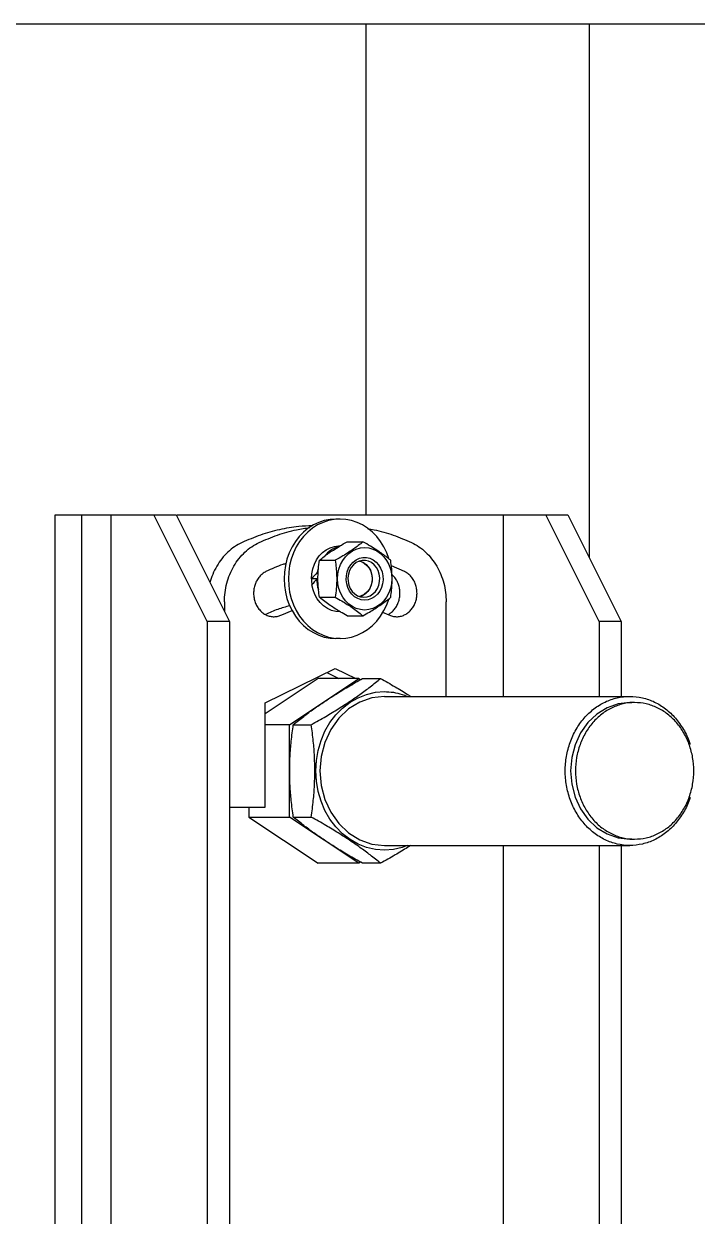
# Model space of a CAD drawing. Header units: millimetres. Extents: x 1293 to 41893, y 1011 to 26911.
# Drawn here: x 11765.2 to 11975.6, y 14721.3 to 15093.7 of the extents above; entities that cross this region are included whole.
import ezdxf

# ---------------------------------------------------------------- set-up
doc = ezdxf.new("R2010")
doc.units = ezdxf.units.MM
doc.header["$LTSCALE"] = 50
doc.layers.add('MAQUINAS', color=11, linetype='Continuous')

msp = doc.modelspace()

# ---------------------------------------------------------------- linework, layer by layer
at = {"layer": 'MAQUINAS', "linetype": 'Continuous', "lineweight": 25}
for p, q in [((11577.1914783, 15093.7092064), (11913.4165986, 15093.7092064)), ((11872.133565, 14940.3758731), (11872.133565, 15093.7092064)), ((11941.8587427, 15093.7092064), (11941.8587427, 14927.0307128)), ((11774.9526286, 14940.3758731), (11812.7823002, 14940.3758731)), ((11774.9526286, 14267.0425398), (11774.9526286, 14940.3758731)), ((11783.285962, 14267.0425398), (11783.285962, 14940.3758731)), ((11792.5207636, 14267.0425398), (11792.5207636, 14940.3758731)), ((11822.5207636, 14907.0425398), (11805.8540969, 14940.3758731)), ((11812.7823002, 14940.3758731), (11829.4489668, 14907.0425398)), ((11813.0156335, 14940.3758731), (11935.1861626, 14940.3758731)), ((11864.0201298, 14939.0425398), (11862.6867964, 14939.0425398)), ((11914.924626, 14940.3758731), (11914.924626, 14883.6592064)), ((11944.924626, 14907.0425398), (11928.2579594, 14940.3758731)), ((11935.1861626, 14940.3758731), (11951.8528293, 14907.0425398)), ((11866.2055472, 14931.9228785), (11871.1680457, 14931.9228785)), ((11857.5452932, 14926.1493758), (11862.5077916, 14926.1493758)), ((11857.1489431, 14923.5159781), (11856.8826863, 14922.300374)), ((11884.1766471, 14922.6215171), (11880.0342112, 14924.3743134)), ((11857.1113401, 14920.3758731), (11855.0596536, 14920.3758731)), ((11856.8826863, 14922.300374), (11857.1717285, 14922.300374)), ((11827.8791136, 14913.1505297), (11827.8791136, 14910.1822462)), ((11857.5452932, 14914.6023704), (11862.5077916, 14914.6023704)), ((11897.1611459, 14883.6592064), (11897.1611459, 14913.1505297)), ((11845.8265643, 14909.1207792), (11849.0856139, 14910.4997867)), ((11866.2055472, 14908.8288677), (11871.1680457, 14908.8288677)), ((11877.3056886, 14909.9281175), (11879.2136952, 14909.1207792)), ((11822.5207636, 14907.0425398), (11822.5207636, 14300.3758731)), ((11829.4489668, 14907.0425398), (11822.5207636, 14907.0425398)), ((11829.4489668, 14907.0425398), (11829.4489668, 14300.3758731)), ((11944.924626, 14907.0425398), (11944.924626, 14883.6592064)), ((11951.8528293, 14907.0425398), (11944.924626, 14907.0425398)), ((11951.8528293, 14907.0425398), (11951.8528293, 14883.6592064)), ((11864.0201298, 14901.7092064), (11862.6867964, 14901.7092064)), ((11840.5808195, 14881.6225111), (11862.5201298, 14892.3758731)), ((11857.1867964, 14889.2433866), (11840.5808195, 14878.1727353)), ((11848.202828, 14874.8096298), (11869.8534631, 14889.2433866)), ((11869.8534631, 14889.2433866), (11857.1867964, 14889.2433866)), ((11859.8534631, 14891.0688297), (11863.5777832, 14889.2433866)), ((11862.5201298, 14892.3758731), (11868.9111165, 14889.2433866)), ((11869.8534631, 14889.2433866), (11870.4027017, 14888.8772275)), ((11871.0420869, 14889.2433866), (11876.6648394, 14889.2433866)), ((11840.5808195, 14849.0425398), (11840.5808195, 14881.6225111)), ((11877.8534631, 14883.6592064), (11954.5201298, 14883.6592064)), ((11956.0382031, 14881.7092064), (11954.5201298, 14881.7092064)), ((11848.202828, 14874.8096298), (11840.5808195, 14874.8096298)), ((11848.202828, 14845.9421164), (11848.202828, 14874.8096298)), ((11849.3914518, 14874.8096298), (11855.0142043, 14874.8096298)), ((11829.4489668, 14849.0425398), (11840.5808195, 14849.0425398)), ((11835.5361613, 14849.0425398), (11835.5361613, 14845.9421164)), ((11835.5361613, 14845.9421164), (11857.1867964, 14831.5083597)), ((11835.5361613, 14845.9421164), (11848.202828, 14845.9421164)), ((11869.8534631, 14831.5083597), (11848.202828, 14845.9421164)), ((11849.3914518, 14845.9421164), (11855.0142043, 14845.9421164)), ((11877.8534631, 14837.0925398), (11954.5201298, 14837.0925398)), ((11914.924626, 14837.0925398), (11914.924626, 14627.0425398)), ((11944.924626, 14837.0925398), (11944.924626, 14627.0425398)), ((11951.8528293, 14837.0925398), (11951.8528293, 14627.0425398)), ((11954.5201298, 14839.0425398), (11956.0382031, 14839.0425398)), ((11869.8534631, 14831.5083597), (11857.1867964, 14831.5083597)), ((11870.4027017, 14831.8745187), (11869.8534631, 14831.5083597)), ((11876.6648394, 14831.5083597), (11871.0420869, 14831.5083597))]:
    msp.add_line(p, q, dxfattribs=at)
at = {"layer": 'MAQUINAS', "linetype": 'Continuous', "lineweight": 25, "flags": 128}
for points in [[(11862.6867964, 14939.0425398), (11860.8768003, 14938.9251677), (11859.0895658, 14938.5745275), (11857.3475687, 14937.9950286), (11855.6727154, 14937.1939587), (11854.0860683, 14936.1813915), (11852.6075803, 14934.9700608), (11851.2558443, 14933.5751997), (11850.0478592, 14932.0143494), (11848.998816, 14930.3071385), (11848.1219071, 14928.4750362), (11847.4281602, 14926.5410823), (11846.9262994, 14924.5295972), (11846.6226361, 14922.4658767), (11846.5209889, 14920.3758731), (11846.6226361, 14918.2858696), (11846.9262994, 14916.222149), (11847.4281602, 14914.210664), (11848.1219071, 14912.27671), (11848.998816, 14910.4446077), (11850.0478592, 14908.7373968), (11851.2558443, 14907.1765465), (11852.6075803, 14905.7816854), (11854.0860683, 14904.5703547), (11855.6727154, 14903.5577876), (11857.3475687, 14902.7567176), (11859.0895658, 14902.1772188), (11860.8768003, 14901.8265785), (11862.6867964, 14901.7092064)], [(11879.2148735, 14926.7480099), (11878.5850191, 14928.4750362), (11877.7081102, 14930.3071385), (11876.659067, 14932.0143494), (11875.4510819, 14933.5751997), (11874.0993459, 14934.9700608), (11872.6208579, 14936.1813915), (11871.0342108, 14937.1939587), (11869.3593575, 14937.9950286), (11867.6173604, 14938.5745275), (11865.8301259, 14938.9251677), (11864.0201298, 14939.0425398), (11862.2101336, 14938.9251677), (11860.4228992, 14938.5745275), (11858.680902, 14937.9950286), (11857.0060488, 14937.1939587), (11855.4194016, 14936.1813915), (11853.9409136, 14934.9700608), (11852.5891776, 14933.5751997), (11851.3811925, 14932.0143494), (11850.3321493, 14930.3071385), (11849.4552405, 14928.4750362), (11848.7614935, 14926.5410823), (11848.2596328, 14924.5295972), (11847.9559694, 14922.4658767), (11847.8543222, 14920.3758731), (11847.9559694, 14918.2858696), (11848.2596328, 14916.222149), (11848.7614935, 14914.210664), (11849.4552405, 14912.27671), (11850.3321493, 14910.4446077), (11851.3811925, 14908.7373968), (11852.5891776, 14907.1765465), (11853.9409136, 14905.7816854), (11855.4194016, 14904.5703547), (11857.0060488, 14903.5577876), (11858.680902, 14902.7567176), (11860.4228992, 14902.1772188), (11862.2101336, 14901.8265785), (11864.0201298, 14901.7092064)], [(11855.0596536, 14920.3758731), (11855.1629829, 14921.9426459), (11855.4705877, 14923.4732836), (11855.9753736, 14924.9324846), (11856.6656985, 14926.2865949), (11857.5256413, 14927.5043842), (11858.5353687, 14928.5577661), (11859.6715931, 14929.4224461), (11860.9081093, 14930.0784818), (11862.2163992, 14930.5107429), (11863.5662891, 14930.7092599), (11864.0201298, 14930.7225398)], [(11871.6867964, 14930.1258731), (11873.0076896, 14930.0058344), (11874.296058, 14929.6486742), (11875.5201777, 14929.0631867), (11876.6499068, 14928.2637888), (11877.6574277, 14927.2701642), (11878.5179318, 14926.1067793), (11879.2102307, 14924.8022805), (11879.7172777, 14923.3887888), (11880.0265876, 14921.9011092), (11880.1305441, 14920.3758731), (11880.0265876, 14918.8506371), (11879.7172777, 14917.3629574), (11879.2102307, 14915.9494657), (11878.5179318, 14914.6449669), (11877.6574277, 14913.481582), (11876.6499068, 14912.4879574), (11875.5201777, 14911.6885595), (11874.296058, 14911.1030721), (11873.0076896, 14910.7459118), (11871.6867964, 14910.6258731), (11870.3659033, 14910.7459118), (11869.0775349, 14911.1030721), (11867.8534152, 14911.6885595), (11866.7236861, 14912.4879574), (11865.7161652, 14913.481582), (11864.8556611, 14914.6449669), (11864.1633622, 14915.9494657), (11863.6563152, 14917.3629574), (11863.3470053, 14918.8506371), (11863.2430488, 14920.3758731), (11863.3470053, 14921.9011092), (11863.6563152, 14923.3887888), (11864.1633622, 14924.8022805), (11864.8556611, 14926.1067793), (11865.7161652, 14927.2701642), (11866.7236861, 14928.2637888), (11867.8534152, 14929.0631867), (11869.0775349, 14929.6486742), (11870.3659033, 14930.0058344), (11871.6867964, 14930.1258731)], [(11871.6867964, 14913.7092064), (11870.5941539, 14913.8296818), (11869.5410022, 14914.1867536), (11868.5654052, 14914.7675162), (11867.7026234, 14915.5509795), (11866.98384, 14916.5088271), (11866.4350337, 14917.6064397), (11866.0760397, 14918.8041469), (11865.9198332, 14920.0586603), (11865.9720597, 14921.3246387), (11866.2308317, 14922.5563262), (11866.6867964, 14923.7092064), (11867.3234742, 14924.7416113), (11868.1178539, 14925.6162271), (11869.0412244, 14926.3014428), (11870.0602128, 14926.7724929), (11871.1379901, 14927.0123526), (11872.2356028, 14927.0123526), (11873.3133801, 14926.7724929), (11874.3323685, 14926.3014428), (11875.255739, 14925.6162271), (11876.0501186, 14924.7416113), (11876.6867964, 14923.7092064), (11877.1427612, 14922.5563262), (11877.4015332, 14921.3246387), (11877.4537597, 14920.0586603), (11877.2975531, 14918.8041469), (11876.9385592, 14917.6064397), (11876.3897529, 14916.5088271), (11875.6709695, 14915.5509795), (11874.8081877, 14914.7675162), (11873.8325906, 14914.1867536), (11872.779439, 14913.8296818), (11871.6867964, 14913.7092064)], [(11871.4264115, 14914.6112064), (11872.4313637, 14914.7292095), (11873.395173, 14915.0783877), (11874.2783811, 14915.6444455), (11875.0448291, 14916.4042085), (11875.6631387, 14917.3265719), (11876.1079962, 14918.3737741), (11876.3611891, 14919.5029425), (11876.4123516, 14920.6678487), (11876.2593891, 14921.8208014), (11875.908564, 14922.9145986), (11875.374239, 14923.9044601), (11874.6782894, 14924.7498608), (11873.8492076, 14925.4161899), (11872.9209363, 14925.8761679), (11871.9314789, 14926.1109631), (11870.921344, 14926.1109631), (11869.9318866, 14925.8761679), (11869.0036153, 14925.4161899), (11868.1745335, 14924.7498608), (11867.478584, 14923.9044601), (11866.944259, 14922.9145986), (11866.5934338, 14921.8208014), (11866.4404713, 14920.6678487), (11866.4916338, 14919.5029425), (11866.7448267, 14918.3737741), (11867.1896842, 14917.3265719), (11867.8079938, 14916.4042085), (11868.5744419, 14915.6444455), (11869.4576499, 14915.0783877), (11870.4214592, 14914.7292095), (11871.4264115, 14914.6112064)], [(11870.0339201, 14925.9191486), (11870.6239579, 14925.7438739), (11871.557495, 14925.263937), (11872.3842163, 14924.5703683), (11873.0679899, 14923.69348), (11873.5789317, 14922.6715964), (11873.8947111, 14921.5493787), (11874.001527, 14920.3758731), (11873.8947111, 14919.2023676), (11873.5789317, 14918.0801498), (11873.0679899, 14917.0582662), (11872.3842163, 14916.1813779), (11871.557495, 14915.4878092), (11870.6239579, 14915.0078724), (11870.0338766, 14914.832588)], [(11870.2398311, 14925.9753449), (11870.4001702, 14925.9267703), (11871.3500555, 14925.4942354), (11872.2038613, 14924.8475901), (11872.9258714, 14924.0138848), (11873.4858826, 14923.0279947), (11873.8604688, 14921.9311616), (11874.0339603, 14920.7692679), (11873.9990996, 14919.5909178), (11873.7573451, 14918.4454038), (11873.3188097, 14917.3806448), (11872.7018381, 14916.4411818), (11871.9322396, 14915.666314), (11871.0422076, 14915.0884557), (11870.2398312, 14914.7764013)], [(11864.0201298, 14910.0292064), (11862.6479225, 14910.1512505), (11861.3080869, 14910.5145036), (11860.0322312, 14911.1103961), (11858.8504539, 14911.9248705), (11857.7906344, 14912.9387123), (11856.8777748, 14914.1280042), (11856.1334106, 14915.4646895), (11855.5751018, 14916.9172345), (11855.2160196, 14918.4513722)], [(11864.0201298, 14901.7092064), (11865.8301259, 14901.8265785), (11867.6173604, 14902.1772188), (11869.3593575, 14902.7567176), (11871.0342108, 14903.5577876), (11872.6208579, 14904.5703547), (11874.0993459, 14905.7816854), (11875.4510819, 14907.1765465), (11876.659067, 14908.7373968), (11877.7081102, 14910.4446077), (11878.5850191, 14912.27671), (11879.2153595, 14914.0052817)], [(11884.9912834, 14837.0925398), (11883.4010238, 14836.4692089), (11880.6511783, 14835.8376128), (11877.8534631, 14835.6258731), (11875.0557479, 14835.8376128), (11872.3059024, 14836.4692089), (11869.6509771, 14837.5098547), (11867.1363987, 14838.9417444), (11864.8051923, 14840.7403779), (11862.6972453, 14842.8749803), (11860.8486255, 14845.3090277), (11859.2909631, 14848.0008731), (11858.0509103, 14850.9044582), (11857.1496846, 14853.9701018), (11856.6027063, 14857.1453499), (11856.4193344, 14860.3758731), (11856.6027063, 14863.6063964), (11857.1496846, 14866.7816445), (11858.0509103, 14869.8472881), (11859.2909631, 14872.7508731), (11860.8486255, 14875.4427185), (11862.6972453, 14877.876766), (11864.8051923, 14880.0113683), (11867.1363987, 14881.8100019), (11869.6509771, 14883.2418915), (11872.3059024, 14884.2825373), (11875.0557479, 14884.9141334), (11877.8534631, 14885.1258731)], [(11877.8534631, 14883.6592064), (11873.91967, 14883.2118237), (11870.1370504, 14881.8868682), (11866.6509682, 14879.7352573), (11863.5953916, 14876.839676), (11861.0877446, 14873.3114), (11859.2243949, 14869.286019), (11858.0769498, 14864.9182261), (11857.689505, 14860.3758731), (11858.0769498, 14855.8335201), (11859.2243949, 14851.4657272), (11861.0877446, 14847.4403462), (11863.5953916, 14843.9120702), (11866.6509682, 14841.016489), (11870.1370504, 14838.864878), (11873.91967, 14837.5399225), (11877.8534631, 14837.0925398)], [(11954.5201298, 14881.7092064), (11950.9157954, 14881.2992924), (11947.4499735, 14880.0853031), (11944.2558538, 14878.1138915), (11941.4561845, 14875.4608178), (11939.1585552, 14872.2280381), (11937.4512627, 14868.5397863), (11936.3999171, 14864.5378), (11936.0449212, 14860.3758731), (11936.3999171, 14856.2139462), (11937.4512627, 14852.2119599), (11939.1585552, 14848.5237081), (11941.4561845, 14845.2909285), (11944.2558538, 14842.6378547), (11947.4499735, 14840.6664431), (11950.9157954, 14839.4524538), (11954.5201298, 14839.0425398)]]:
    msp.add_lwpolyline(points, dxfattribs=at)
at = {"layer": 'MAQUINAS', "linetype": 'Continuous', "lineweight": 25}
for centre, radius, start, end in [((11866.0927935, 14921.9258934), 8.873199, 108.025428082, 140.939597138), ((11866.9564731, 14920.3742022), 11.8852726, 179.991945042, 189.310378404), ((11868.4891226, 14920.3610082), 11.7628117, 179.927594057, 196.724509096)]:
    msp.add_arc(centre, radius, start, end, dxfattribs=at)
for centre, ratio, start_param, end_param in [((11864.0201298, 14920.3758731), 0.4025426733, 1.8751016082, 2.0621931884), ((11865.6867964, 14920.3758731), 0.4025426732, 2.0621931884, 2.2492847687)]:
    msp.add_ellipse(centre, major_axis=(12.1282959, 9.1223932), ratio=ratio, start_param=start_param, end_param=end_param, dxfattribs=at)
for points in [[(11913.4165986, 15093.7092064), (11917.6368716, 15093.7092064), (11926.0774176, 15093.7092064), (11938.3050102, 15093.7092064), (11950.1850887, 15093.7092064), (11961.6652115, 15093.7092064), (11972.7309362, 15093.7092064), (11983.3585697, 15093.7092064), (11993.5282756, 15093.7092064), (12003.2191444, 15093.7092064), (12012.4160472, 15093.7092064), (12021.0873803, 15093.7092064), (12029.2674537, 15093.7092064), (12034.2554185, 15093.7092064), (12036.7494008, 15093.7092064)], [(11827.8791136, 14913.1505297), (11827.9158349, 14914.1391954), (11827.9892775, 14916.1165269), (11828.5791485, 14919.0173752), (11829.5065303, 14921.7895809), (11830.7859279, 14924.3715751), (11832.3790485, 14926.7093362), (11834.2568821, 14928.7416162), (11836.3645599, 14930.4608536), (11837.9244741, 14931.2809685), (11838.7044312, 14931.6910259)], [(11886.3358284, 14931.6910259), (11887.1157855, 14931.2809685), (11888.6756996, 14930.4608536), (11890.7833775, 14928.7416162), (11892.661211, 14926.7093362), (11894.2543316, 14924.3715751), (11895.5337292, 14921.7895809), (11896.461111, 14919.0173752), (11897.0509821, 14916.1165269), (11897.1244246, 14914.1391954), (11897.1611459, 14913.1505297)], [(11840.8636124, 14922.6215171), (11840.4902317, 14922.4088582), (11839.7434703, 14921.9835405), (11838.7872885, 14921.0411587), (11837.9994137, 14919.9187212), (11837.4188047, 14918.6357473), (11837.0654479, 14917.2478685), (11836.9535459, 14915.806725), (11837.0872321, 14914.3681527), (11837.461413, 14912.9873159), (11838.0617003, 14911.717303), (11838.8650164, 14910.606944), (11839.8405343, 14909.6987899), (11840.9505986, 14909.0281943), (11842.1531733, 14908.6192323), (11843.3997181, 14908.4939479), (11844.6510102, 14908.6335402), (11845.4347129, 14908.9583662), (11845.8265643, 14909.1207792)], [(11879.2136952, 14909.1207792), (11879.6055466, 14908.9583662), (11880.3892494, 14908.6335402), (11881.6405414, 14908.4939479), (11882.8870862, 14908.6192323), (11884.089661, 14909.0281943), (11885.1997252, 14909.6987899), (11886.1752431, 14910.606944), (11886.9785593, 14911.717303), (11887.5788465, 14912.9873159), (11887.9530274, 14914.3681527), (11888.0867137, 14915.806725), (11887.9748116, 14917.2478685), (11887.6214549, 14918.6357473), (11887.0408459, 14919.9187212), (11886.2529711, 14921.0411587), (11885.2967892, 14921.9835405), (11884.5500278, 14922.4088582), (11884.1766471, 14922.6215171)], [(11956.0382031, 14839.0425398), (11954.8290136, 14839.1219363), (11952.4106345, 14839.2807293), (11948.9224713, 14840.5492657), (11945.7077616, 14842.5208664), (11942.8900451, 14845.1943969), (11940.5776049, 14848.4471168), (11938.8593068, 14852.1593846), (11937.801184, 14856.187104), (11937.4438997, 14860.3758768), (11937.801184, 14864.5646276), (11938.8593068, 14868.5924128), (11940.5776049, 14872.3044394), (11942.8900451, 14875.5580583), (11945.7077616, 14878.2282342), (11948.9224713, 14880.212354), (11952.4106345, 14881.4341688), (11956.0382031, 14881.8467253), (11959.6657717, 14881.4341688), (11963.1539349, 14880.212354), (11966.3686446, 14878.2282342), (11969.1863611, 14875.5580583), (11971.4988013, 14872.3044394), (11973.2170994, 14868.5924128), (11974.2752222, 14864.5646276), (11974.6325065, 14860.3758768), (11974.2752222, 14856.187104), (11973.2170994, 14852.1593846), (11971.4988013, 14848.4471168), (11969.1863611, 14845.1943969), (11966.3686446, 14842.5208664), (11963.1539349, 14840.5492657), (11959.6657717, 14839.2807293), (11957.2473926, 14839.1219363), (11956.0382031, 14839.0425398)]]:
    msp.add_open_spline(points, degree=3, dxfattribs=at)
for points, knots in [([(11855.3502172, 14936.9405626), (11853.9292191, 14936.8898162), (11850.4741893, 14936.7664309), (11845.0400204, 14935.7801382), (11839.0922518, 14934.1562413), (11835.2781491, 14932.5127644), (11833.3710978, 14931.6910259)], [0, 0, 0, 0, 0.1888848241, 0.4592565494, 0.7296282747, 1, 1, 1, 1]), ([(11838.7044312, 14931.6910259), (11840.6120533, 14932.5067568), (11844.4272976, 14934.1382187), (11849.7605881, 14935.677366), (11853.1784195, 14936.186069), (11854.5785707, 14936.3944646)], [0, 0, 0, 0, 0.3712033771, 0.7424067543, 1, 1, 1, 1]), ([(11872.6401929, 14936.0293228), (11873.3116563, 14935.924644), (11875.9988487, 14935.5057198), (11880.6112894, 14934.1262719), (11884.4276487, 14932.5027746), (11886.3358284, 14931.6910259)], [0, 0, 0, 0, 0.1427758209, 0.5713879105, 1, 1, 1, 1]), ([(11833.3710978, 14931.6910259), (11832.5911119, 14931.2809801), (11831.03114, 14930.4608885), (11828.9238952, 14928.7414768), (11827.0444159, 14926.7098589), (11825.4574451, 14924.3696235), (11824.1870694, 14921.8600312), (11823.6356972, 14920.0633569), (11823.3705524, 14919.1993687)], [0, 0, 0, 0, 0.1687380977, 0.3374761953, 0.506214293, 0.6749523906, 0.8436904883, 1, 1, 1, 1]), ([(11857.5452932, 14926.1493758), (11858.0203387, 14926.533819), (11858.9159668, 14927.2586298), (11860.3871819, 14928.3358268), (11862.0058427, 14929.4304366), (11863.9343017, 14930.6327407), (11865.4166779, 14931.4747763), (11866.2055472, 14931.9228785)], [0, 0, 0, 0, 0.20345664298, 0.38358737254, 0.55495890485, 0.76316453666, 1, 1, 1, 1]), ([(11871.1680457, 14931.9228785), (11870.6930001, 14931.5384353), (11869.797372, 14930.8136245), (11868.3261569, 14929.7364275), (11866.7074961, 14928.6418177), (11864.7790371, 14927.4395137), (11863.2966609, 14926.597478), (11862.5077916, 14926.1493758)], [0, 0, 0, 0, 0.203456643, 0.3835873725, 0.5549589048, 0.7631645367, 1, 1, 1, 1]), ([(11879.8282997, 14926.1493758), (11879.3532541, 14926.533819), (11878.4576261, 14927.2586298), (11876.9864109, 14928.3358268), (11875.3677502, 14929.4304366), (11873.4392911, 14930.6327407), (11871.956915, 14931.4747763), (11871.1680457, 14931.9228785)], [0, 0, 0, 0, 0.203456643, 0.3835873725, 0.5549589048, 0.7631645367, 1, 1, 1, 1]), ([(11857.5452932, 14914.6023704), (11857.4436739, 14915.3712569), (11857.2520857, 14916.8208785), (11857.1075054, 14918.9752724), (11857.0842515, 14921.164492), (11857.2092545, 14923.5691001), (11857.4285772, 14925.2531714), (11857.5452932, 14926.1493758)], [0, 0, 0, 0, 0.203456643, 0.3835873725, 0.5549589048, 0.7631645367, 1, 1, 1, 1]), ([(11862.5077916, 14926.1493758), (11862.6094109, 14925.3804893), (11862.8009991, 14923.9308677), (11862.9455794, 14921.7764738), (11862.9688333, 14919.5872542), (11862.8438303, 14917.1826461), (11862.6245076, 14915.4985748), (11862.5077916, 14914.6023704)], [0, 0, 0, 0, 0.20345664297, 0.38358737253, 0.55495890484, 0.76316453665, 1, 1, 1, 1]), ([(11879.8282997, 14914.6023704), (11879.929919, 14915.3712569), (11880.1215071, 14916.8208785), (11880.2660874, 14918.9752724), (11880.2893414, 14921.164492), (11880.1643384, 14923.5691001), (11879.9450157, 14925.2531714), (11879.8282997, 14926.1493758)], [0, 0, 0, 0, 0.203456643, 0.3835873725, 0.5549589048, 0.7631645367, 1, 1, 1, 1]), ([(11847.131191, 14925.1403506), (11846.7812976, 14925.0403051), (11844.631614, 14924.4256431), (11842.580705, 14923.4436641), (11840.8636124, 14922.6215171)], [0, 0, 0, 0, 0.16276510959, 1, 1, 1, 1]), ([(11878.9832893, 14909.2182713), (11879.2762905, 14909.3798468), (11879.9448065, 14909.7485), (11880.8398535, 14910.6119092), (11881.6457756, 14911.7159706), (11882.2453709, 14912.9876806), (11882.6197137, 14914.3680263), (11882.7534444, 14915.8068662), (11882.6412025, 14917.2474304), (11882.2891605, 14918.6373588), (11881.7036323, 14919.9127133), (11881.0146935, 14920.9430746), (11880.4613716, 14921.4408001), (11880.2362597, 14921.6432933)], [0, 0, 0, 0, 0.0745513766, 0.1700975582, 0.2656437398, 0.3611899214, 0.456736103, 0.5522822846, 0.6478284662, 0.7433746478, 0.8389208295, 0.9344670111, 1, 1, 1, 1]), ([(11848.3239962, 14911.9500533), (11847.0455175, 14911.6102656), (11844.4525175, 14910.9211111), (11841.978062, 14909.7911202), (11840.7236369, 14909.2182713)], [0, 0, 0, 0, 0.4930500425, 1, 1, 1, 1]), ([(11866.2055472, 14908.8288677), (11865.5272631, 14909.213311), (11864.2484587, 14909.9381218), (11862.488083, 14911.0153187), (11860.8229143, 14912.1099285), (11859.1444612, 14913.3122326), (11858.1007305, 14914.1542682), (11857.5452932, 14914.6023704)], [0, 0, 0, 0, 0.203456643, 0.3835873725, 0.5549589048, 0.7631645367, 1, 1, 1, 1]), ([(11862.5077916, 14914.6023704), (11863.1860758, 14914.2179272), (11864.4648801, 14913.4931164), (11866.2252559, 14912.4159194), (11867.8904245, 14911.3213096), (11869.5688776, 14910.1190056), (11870.6126083, 14909.2769699), (11871.1680457, 14908.8288677)], [0, 0, 0, 0, 0.203456643, 0.3835873725, 0.5549589048, 0.7631645367, 1, 1, 1, 1]), ([(11871.1680457, 14908.8288677), (11871.8463298, 14909.213311), (11873.1251342, 14909.9381218), (11874.8855099, 14911.0153187), (11876.5506785, 14912.1099285), (11878.2291316, 14913.3122326), (11879.2728624, 14914.1542682), (11879.8282997, 14914.6023704)], [0, 0, 0, 0, 0.203456643, 0.3835873725, 0.5549589048, 0.7631645367, 1, 1, 1, 1]), ([(11849.3914518, 14874.8096298), (11850.4531868, 14875.6706172), (11852.4660324, 14877.3028837), (11855.7270487, 14879.7216796), (11859.0595956, 14882.026551), (11862.6412345, 14884.3311362), (11866.6367766, 14886.750049), (11869.5208129, 14888.382369), (11871.0420869, 14889.2433866)], [0, 0, 0, 0, 0.18237533255, 0.34574859483, 0.49999999995, 0.65425059492, 0.81762379463, 1, 1, 1, 1]), ([(11855.0142043, 14874.8096298), (11856.5380657, 14875.6721169), (11859.4240414, 14877.3055439), (11863.4192754, 14879.7244595), (11866.9964873, 14882.0264569), (11870.3252779, 14884.3284531), (11873.5868017, 14886.7473703), (11875.601174, 14888.3808481), (11876.6648394, 14889.2433866)], [0, 0, 0, 0, 0.18268769798, 0.34598437288, 0.49999999775, 0.65400512065, 0.81730151345, 1, 1, 1, 1]), ([(11876.6648394, 14889.2433866), (11878.1848611, 14888.3806701), (11881.0635649, 14886.7468083), (11884.2052873, 14884.8700746), (11885.7539494, 14883.8661983), (11886.0732722, 14883.6592064)], [0, 0, 0, 0, 0.4703585545, 0.890791834, 1, 1, 1, 1]), ([(11877.8534631, 14885.1258731), (11878.7876791, 14885.0816854), (11880.656111, 14884.9933098), (11883.0584841, 14884.46691), (11884.4645621, 14883.8793197), (11884.9912834, 14883.6592064)], [0, 0, 0, 0, 0.3847656395, 0.7695312791, 1, 1, 1, 1]), ([(11973.3204033, 14852.1174266), (11973.2654387, 14851.899303), (11972.8420928, 14850.2192807), (11971.3501346, 14847.3737227), (11968.8818447, 14843.8014502), (11965.7916943, 14840.892898), (11962.2871264, 14838.7258915), (11958.4790551, 14837.3928039), (11954.5201903, 14836.9424278), (11950.5609625, 14837.3927237), (11946.7539799, 14838.7262123), (11943.2454202, 14840.8916951), (11940.1701482, 14843.8059412), (11937.6463362, 14847.3569614), (11935.770975, 14851.4082904), (11934.6161332, 14855.8042403), (11934.2261908, 14860.3758691), (11934.6161332, 14864.9475219), (11935.770975, 14869.3434), (11937.6463362, 14873.3949923), (11940.1701479, 14876.9450312), (11943.2454214, 14879.862939), (11946.7539756, 14882.0147564), (11950.5609787, 14883.3992449), (11953.2004127, 14883.5725526), (11954.5201298, 14883.6592064)], [0, 0, 0, 0, 0.0067363884, 0.0518847344, 0.0970330804, 0.1421814263, 0.1873297723, 0.2324781183, 0.2776264643, 0.3227748103, 0.3679231563, 0.4130715022, 0.4582198482, 0.5033681942, 0.5485165402, 0.5936648862, 0.6388132321, 0.6839615781, 0.7291099241, 0.7742582701, 0.8194066161, 0.8645549621, 0.909703308, 0.954851654, 1, 1, 1, 1]), ([(11954.5201298, 14883.6592064), (11955.839777, 14883.5725259), (11958.4790713, 14883.3991647), (11962.287122, 14882.015077), (11965.7916954, 14879.8617368), (11968.8818444, 14876.9495195), (11971.3501347, 14873.3782414), (11972.8420928, 14870.5324594), (11973.2654387, 14868.8524425), (11973.3204033, 14868.6343196)], [0, 0, 0, 0, 0.1626226307, 0.3252452615, 0.4878678922, 0.6504905229, 0.8131131536, 0.9757357844, 1, 1, 1, 1]), ([(11849.3914518, 14845.9421164), (11849.1616926, 14847.6641175), (11848.7261133, 14850.9287008), (11848.3588783, 14855.7664074), (11848.2342606, 14860.3758652), (11848.3588783, 14864.9853224), (11848.7261106, 14869.8230293), (11849.1616913, 14873.0876204), (11849.3914518, 14874.8096298)], [0, 0, 0, 0, 0.1823753312, 0.3457485943, 0.5, 0.6542505948, 0.8176237952, 1, 1, 1, 1]), ([(11855.0142043, 14845.9421164), (11855.2443352, 14847.6670904), (11855.6801703, 14850.9339445), (11856.0470309, 14855.7717758), (11856.1712467, 14860.3757704), (11856.047043, 14864.9797629), (11855.680191, 14869.8175973), (11855.2443467, 14873.0845528), (11855.0142043, 14874.8096298)], [0, 0, 0, 0, 0.182687698, 0.3459843729, 0.4999999978, 0.6540051206, 0.8173015134, 1, 1, 1, 1]), ([(11871.0420869, 14831.5083597), (11869.5208202, 14832.3693735), (11866.6367909, 14834.0016902), (11862.6412473, 14836.4206009), (11859.0596074, 14838.7251873), (11855.7270605, 14841.0300593), (11852.4660424, 14843.4488533), (11850.4531919, 14845.0811245), (11849.3914518, 14845.9421164)], [0, 0, 0, 0, 0.1823753319, 0.3457485945, 0.5, 0.6542505949, 0.8176237946, 1, 1, 1, 1]), ([(11876.6648394, 14831.5083597), (11875.6012398, 14832.3708467), (11873.5869343, 14834.0042737), (11870.3254214, 14836.4231894), (11866.9966413, 14838.7251867), (11863.4194432, 14841.0271829), (11859.4242154, 14843.4461001), (11856.5381545, 14845.0795779), (11855.0142043, 14845.9421164)], [0, 0, 0, 0, 0.1826876981, 0.3459843729, 0.4999999978, 0.6540051206, 0.8173015134, 1, 1, 1, 1]), ([(11886.0732792, 14837.0925398), (11885.7540358, 14836.885599), (11884.2054572, 14835.8817752), (11881.0637376, 14834.0050402), (11878.1849493, 14832.3711277), (11876.6648394, 14831.5083597)], [0, 0, 0, 0, 0.1091811823, 0.5296137034, 1, 1, 1, 1])]:
    msp.add_open_spline(points, degree=3, knots=knots, dxfattribs=at)

doc.saveas('drawing.dxf')
